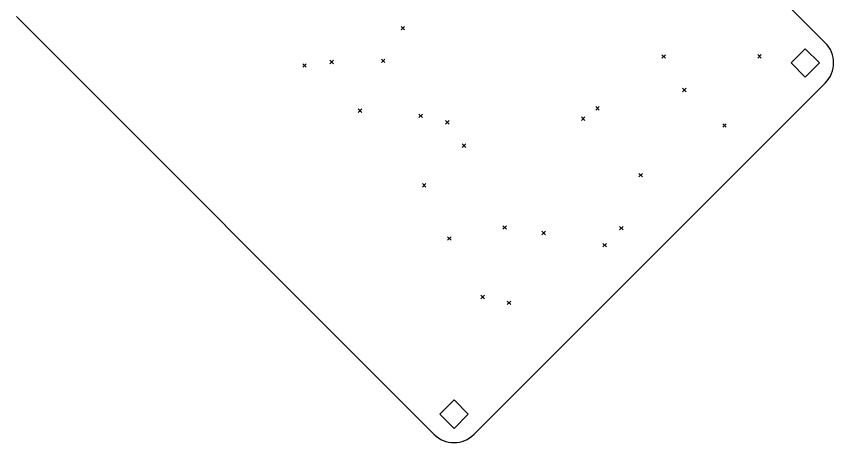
# Model space of a CAD drawing. Extents: x 74 to 259, y -254 to -54.
# Drawn here: x 167.3 to 259.4, y -226.1 to -178.1 of the extents above; entities that cross this region are included whole.
import ezdxf

# ---------------------------------------------------------------- set-up
doc = ezdxf.new("R2010")
doc.units = 0
doc.layers.add('BLACK', color=7, linetype='CONTINUOUS')

msp = doc.modelspace()

# ---------------------------------------------------------------- linework, layer by layer
at = {"layer": 'BLACK', "linetype": 'CONTINUOUS'}
for p, q in [((225.73, -148.311), (258.496, -181.077)), ((214.376, -225.171), (167.31, -178.102)), ((210.671, -179.226), (211.071, -179.626)), ((211.071, -179.226), (210.671, -179.626)), ((250.879, -182.401), (251.279, -182.801)), ((251.279, -182.401), (250.879, -182.801)), ((256.23, -181.742), (254.63, -183.342)), ((257.83, -183.342), (256.23, -181.742)), ((202.655, -183.031), (203.055, -183.431)), ((203.055, -183.031), (202.655, -183.431)), ((208.461, -182.909), (208.861, -183.309)), ((208.861, -182.909), (208.461, -183.309)), ((240.076, -182.423), (240.476, -182.823)), ((240.476, -182.423), (240.076, -182.823)), ((199.596, -183.442), (199.996, -183.842)), ((199.996, -183.442), (199.596, -183.842)), ((254.63, -183.342), (256.23, -184.942)), ((256.23, -184.942), (257.83, -183.342)), ((258.496, -185.608), (218.907, -225.171)), ((242.395, -186.185), (242.795, -186.585)), ((242.795, -186.185), (242.395, -186.585)), ((205.835, -188.53), (206.235, -188.93)), ((206.235, -188.53), (205.835, -188.93)), ((232.614, -188.255), (233.014, -188.655)), ((233.014, -188.255), (232.614, -188.655)), ((212.685, -189.104), (213.085, -189.504)), ((213.085, -189.104), (212.685, -189.504)), ((231.006, -189.424), (231.406, -189.824)), ((231.406, -189.424), (231.006, -189.824)), ((215.692, -189.84), (216.092, -190.24)), ((216.092, -189.84), (215.692, -190.24)), ((246.925, -190.187), (247.325, -190.587)), ((247.325, -190.187), (246.925, -190.587)), ((217.58, -192.459), (217.98, -192.859)), ((217.98, -192.459), (217.58, -192.859)), ((237.493, -195.786), (237.893, -196.186)), ((237.893, -195.786), (237.493, -196.186)), ((213.076, -196.92), (213.476, -197.32)), ((213.476, -196.92), (213.076, -197.32)), ((222.144, -201.684), (222.544, -202.084)), ((222.544, -201.684), (222.144, -202.084)), ((226.546, -202.289), (226.946, -202.689)), ((226.946, -202.289), (226.546, -202.689)), ((235.299, -201.755), (235.699, -202.155)), ((235.699, -201.755), (235.299, -202.155)), ((215.903, -202.924), (216.303, -203.324)), ((216.303, -202.924), (215.903, -203.324)), ((233.431, -203.675), (233.831, -204.075)), ((233.831, -203.675), (233.431, -204.075)), ((219.67, -209.5), (220.07, -209.9)), ((220.07, -209.5), (219.67, -209.9)), ((222.629, -210.163), (223.029, -210.563)), ((223.029, -210.163), (222.629, -210.563)), ((216.642, -221.305), (215.042, -222.905)), ((218.242, -222.905), (216.642, -221.305)), ((215.042, -222.905), (216.642, -224.505)), ((216.642, -224.505), (218.242, -222.905))]:
    msp.add_line(p, q, dxfattribs=at)
at = {"layer": 'BLACK'}
for centre, start, end in [((256.23, -183.342), -45, 45), ((216.642, -222.905), -135, -45)]:
    msp.add_arc(centre, 3.2042, start, end, dxfattribs=at)

doc.saveas('drawing.dxf')
